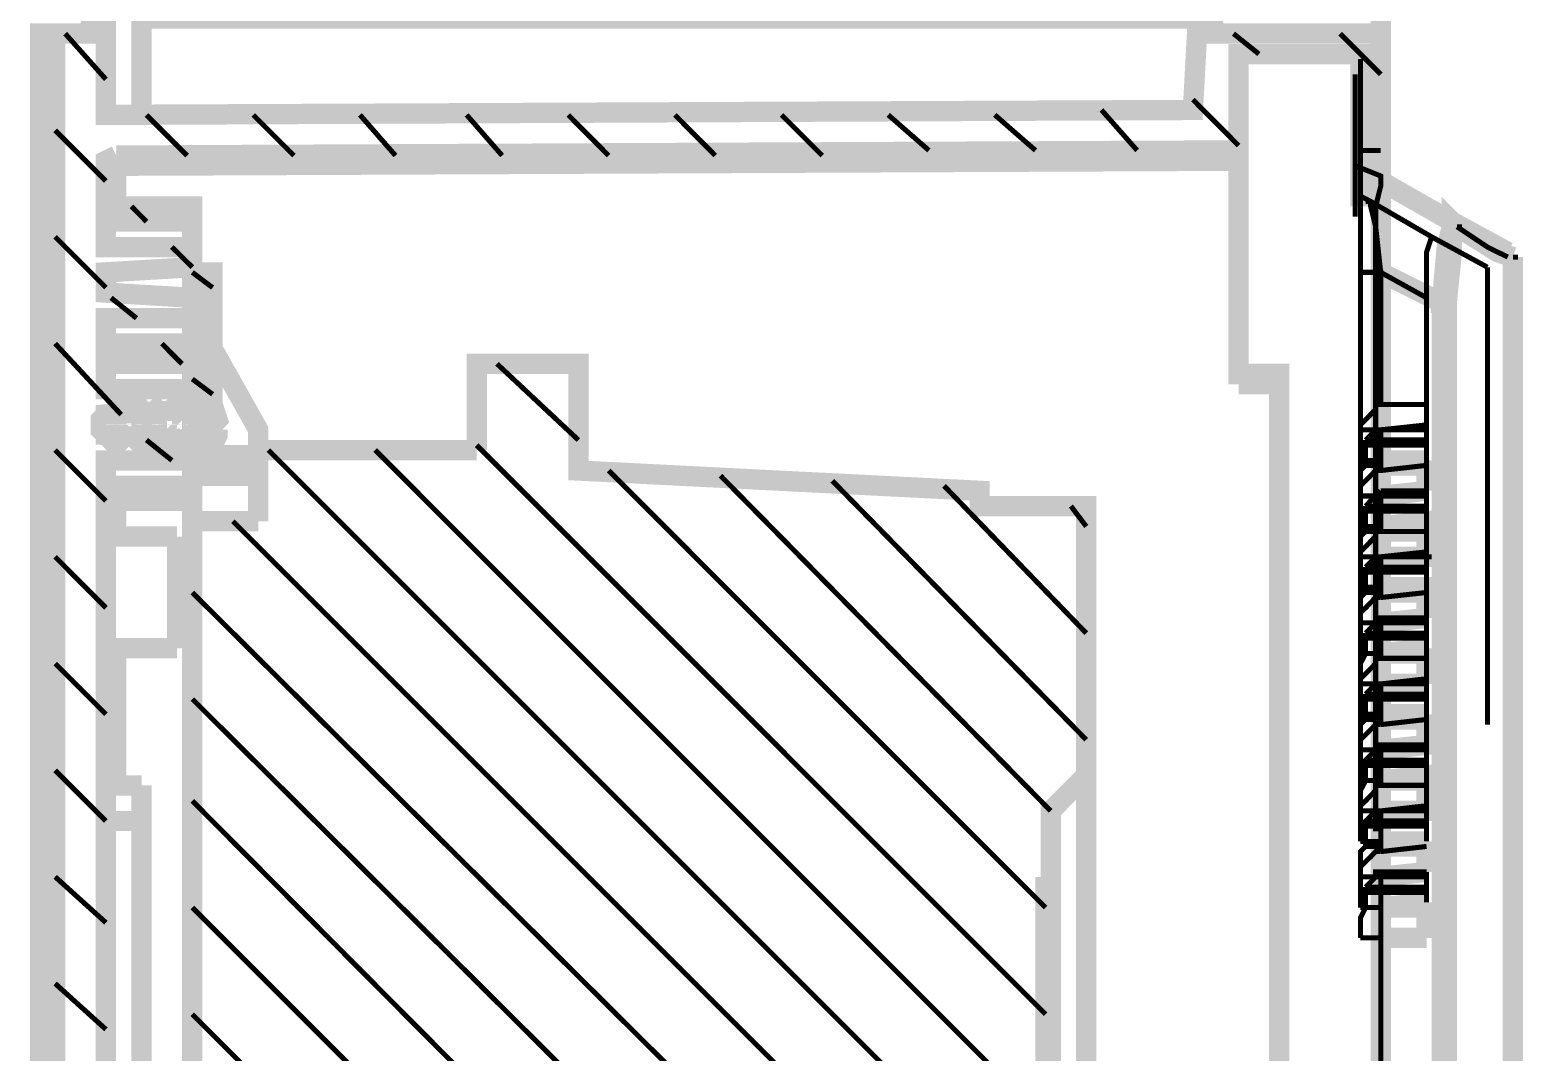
# Model space of a CAD drawing. Header units: metres. Extents: x 2999 to 3164, y 1641 to 1678.
# Drawn here: x 3014.643 to 3015.553, y 1654.537 to 1655.16 of the extents above; entities that cross this region are included whole.
import ezdxf

# ---------------------------------------------------------------- set-up
doc = ezdxf.new("R2010")
doc.units = ezdxf.units.M
doc.layers.add('BLACK', color=7, linetype='Continuous')

msp = doc.modelspace()

# ---------------------------------------------------------------- linework, layer by layer
at = {"layer": 'BLACK'}
for points, const_width in [([(3015.466520197644, 1655.160983986397), (3015.466520197644, 1657.671827149356)], 0.01238385650329569), ([(3015.466520197644, 1655.086739803842), (3015.466520197644, 1655.157911813326), (3015.364480163491, 1655.157911813326), (3015.364480163491, 1655.167128332539), (3015.355044203343, 1655.167128332539), (3015.352045177251, 1655.111390335389), (3014.689479851547, 1655.108391309296), (3014.689479851547, 1655.167128332539), (3014.680263332333, 1655.167128332539), (3014.680263332333, 1655.157911813326), (3014.649322160687, 1655.157911813326), (3014.649322160687, 1655.148622147134), (3014.658538679901, 1655.148622147134), (3014.658538679901, 1653.94425715622)], 0.01238385650329569), ([(3014.711204503979, 1655.108391309296), (3014.711204503979, 1655.167128332539), (3015.355044203343, 1655.167128332539)], 0.01238385650329569), ([(3015.466520197644, 1655.160983986397), (3015.466520197644, 1655.157911813326)], 0.01238385650329569), ([(3015.466520197644, 1652.647068650366), (3015.466520197644, 1655.157911813326)], 0.01238385650329569), ([(3014.658538679901, 1655.089738829934), (3014.649322160687, 1655.089738829934), (3014.649322160687, 1655.148622147134)], 0.01238385650329569), ([(3014.689479851547, 1655.13004281475), (3014.664683026044, 1655.157911813326)], 0.003095989727266182), ([(3015.392276015089, 1655.145476827085), (3015.376768855776, 1655.157911813326)], 0.003095989727266182), ([(3015.466520197644, 1655.133114987822), (3015.441796519118, 1655.157911813326)], 0.003095989727266182), ([(3014.695770491645, 1655.083594483792), (3015.379841028848, 1655.086739803842), (3015.379841028848, 1655.145476827085), (3015.45415835838, 1655.145476827085), (3015.45415835838, 1655.086739803842), (3015.466520197644, 1655.086739803842)], 0.01238385650329569), ([(3015.45415835838, 1655.142477800992), (3015.45415835838, 1655.055652338239)], 0.003095989727266182), ([(3015.451013038332, 1655.13004281475), (3015.451013038332, 1655.133114987822)], 0.003095989727266182), ([(3015.451013038332, 1655.13004281475), (3015.451013038332, 1655.133114987822)], 0.003095989727266182), ([(3015.451013038332, 1655.046362672048), (3015.451013038332, 1655.13004281475)], 0.003095989727266182), ([(3015.379841028848, 1655.089738829934), (3015.352045177251, 1655.117680975488)], 0.003095989727266182), ([(3014.739000355577, 1655.083594483792), (3014.714203530073, 1655.108391309296)], 0.003095989727266182), ([(3014.804028018918, 1655.083594483792), (3014.779231193415, 1655.108391309296)], 0.003095989727266182), ([(3014.865983509189, 1655.083594483792), (3014.844332003735, 1655.108391309296)], 0.003095989727266182), ([(3014.931011172531, 1655.083594483792), (3014.909359667076, 1655.108391309296)], 0.003095989727266182), ([(3014.995892541917, 1655.083594483792), (3014.971242010369, 1655.108391309296)], 0.003095989727266182), ([(3015.060920205259, 1655.083594483792), (3015.036269673711, 1655.108391309296)], 0.003095989727266182), ([(3015.126094162556, 1655.083594483792), (3015.101297337053, 1655.108391309296)], 0.003095989727266182), ([(3015.191121825898, 1655.086739803842), (3015.166325000394, 1655.108391309296)], 0.003095989727266182), ([(3015.256076342262, 1655.086739803842), (3015.231279516758, 1655.108391309296)], 0.003095989727266182), ([(3015.318031832533, 1655.086739803842), (3015.2963071801, 1655.111390335389)], 0.003095989727266182), ([(3014.689479851547, 1655.06808732448), (3014.658538679901, 1655.099028496126)], 0.003095989727266182), ([(3014.649322160687, 1655.089738829934), (3014.649322160687, 1654.69035633067)], 0.01238385650329569), ([(3014.695770491645, 1655.083594483792), (3014.689479851547, 1655.080449163743), (3014.689479851547, 1655.077376990672)], 0.01238385650329569), ([(3014.689479851547, 1655.077376990672), (3014.695770491645, 1655.077376990672), (3014.695770491645, 1655.083594483792)], 0.01238385650329569), ([(3014.695770491645, 1655.077376990672), (3015.379841028848, 1655.080449163743), (3015.379841028848, 1655.086739803842)], 0.01238385650329569), ([(3015.466520197644, 1655.058797658289), (3015.45415835838, 1655.058797658289), (3015.45415835838, 1655.086739803842)], 0.01238385650329569), ([(3015.466520197644, 1655.058797658289), (3015.466520197644, 1655.086739803842)], 0.01238385650329569), ([(3014.689479851547, 1653.36222665317), (3014.689479851547, 1654.87315062841), (3014.742145675626, 1654.87315062841), (3014.742145675626, 1654.882367147624), (3014.689479851547, 1654.882367147624), (3014.689479851547, 1654.897801159958), (3014.742145675626, 1654.897801159958), (3014.742145675626, 1654.910236146199), (3014.689479851547, 1654.913308319271), (3014.689479851547, 1654.925743305512), (3014.742145675626, 1654.928888625561), (3014.742145675626, 1654.941177317846), (3014.689479851547, 1654.941177317846), (3014.689479851547, 1654.956684477158), (3014.742145675626, 1654.956684477158), (3014.742145675626, 1654.96904631642), (3014.689479851547, 1654.96904631642), (3014.689479851547, 1654.984480328755), (3014.742145675626, 1654.984480328755), (3014.742145675626, 1654.996915314996), (3014.689479851547, 1655.000060635045), (3014.689479851547, 1655.012422474308), (3014.742145675626, 1655.015567794357), (3014.742145675626, 1655.027856486642), (3014.689479851547, 1655.027856486642), (3014.689479851547, 1655.043363645954), (3014.742145675626, 1655.043363645954), (3014.742145675626, 1655.052653312146), (3014.689479851547, 1655.052653312146), (3014.689479851547, 1655.077376990672)], 0.01238385650329569), ([(3014.695770491645, 1655.052653312146), (3014.695770491645, 1655.077376990672)], 0.01238385650329569), ([(3015.379841028848, 1655.080449163743), (3015.379841028848, 1654.944249490917)], 0.01238385650329569), ([(3015.466520197644, 1655.086739803842), (3015.45415835838, 1655.086739803842)], 0.003095989727266182), ([(3015.451013038332, 1655.077376990672), (3015.466520197644, 1655.071159497551), (3015.466520197644, 1655.065015151409), (3015.463448024573, 1655.052653312146), (3015.463448024573, 1655.015567794357)], 0.003095989727266182), ([(3015.466520197644, 1655.06808732448), (3015.509896355531, 1655.043363645954), (3015.509896355531, 1655.040218325905), (3015.506751035482, 1655.027856486642), (3015.503752009388, 1654.993843141924)], 0.01238385650329569), ([(3015.466520197644, 1655.071159497551), (3015.466520197644, 1655.065015151409), (3015.463448024573, 1655.052653312146), (3015.463448024573, 1655.015567794357)], 0.003095989727266182), ([(3015.466520197644, 1655.065015151409), (3015.466520197644, 1655.071159497551)], 0.003095989727266182), ([(3015.466520197644, 1655.065015151409), (3015.466520197644, 1655.071159497551)], 0.003095989727266182), ([(3015.466520197644, 1655.06808732448), (3015.466520197644, 1655.071159497551)], 0.003095989727266182), ([(3015.466520197644, 1655.058797658289), (3015.466520197644, 1652.863803145847)], 0.01238385650329569), ([(3015.543982847227, 1655.024784313571), (3015.509896355531, 1655.043363645954), (3015.513041675581, 1655.040218325905)], 0.01238385650329569), ([(3014.714203530073, 1655.043363645954), (3014.705060157837, 1655.052653312146)], 0.003095989727266182), ([(3015.460375851502, 1655.055652338239), (3015.45415835838, 1655.058797658289)], 0.003095989727266182), ([(3015.45415835838, 1655.058797658289), (3015.460375851502, 1655.055652338239), (3015.497534516268, 1655.034073979762)], 0.003095989727266182), ([(3015.45415835838, 1655.055652338239), (3015.45415835838, 1655.0217121405)], 0.003095989727266182), ([(3015.460375851502, 1655.055652338239), (3015.45730367843, 1655.055652338239)], 0.003095989727266182), ([(3015.460375851502, 1655.055652338239), (3015.45730367843, 1655.055652338239)], 0.003095989727266182), ([(3015.460375851502, 1655.055652338239), (3015.45730367843, 1655.055652338239)], 0.003095989727266182), ([(3015.460375851502, 1655.055652338239), (3015.460375851502, 1655.052653312146), (3015.463448024573, 1655.040218325905), (3015.466520197644, 1655.012422474308)], 0.003095989727266182), ([(3015.460375851502, 1655.055652338239), (3015.460375851502, 1655.052653312146), (3015.463448024573, 1655.040218325905), (3015.466520197644, 1655.012422474308)], 0.003095989727266182), ([(3015.513041675581, 1655.040218325905), (3015.509896355531, 1655.043363645954), (3015.509896355531, 1655.040218325905), (3015.506751035482, 1655.027856486642), (3015.503752009388, 1654.993843141924), (3015.506751035482, 1654.993843141924)], 0.01238385650329569), ([(3014.742145675626, 1655.043363645954), (3014.742145675626, 1655.027856486642)], 0.01238385650329569), ([(3015.513041675581, 1655.040218325905), (3015.509896355531, 1655.037219299812), (3015.509896355531, 1655.024784313571), (3015.506751035482, 1654.993843141924), (3015.506751035482, 1652.712096313708), (3015.509896355531, 1652.681155142062), (3015.513041675581, 1652.668720155821), (3015.547128167275, 1652.668720155821)], 0.01238385650329569), ([(3015.513041675581, 1655.040218325905), (3015.509896355531, 1655.037219299812), (3015.509896355531, 1655.024784313571), (3015.506751035482, 1654.993843141924)], 0.01238385650329569), ([(3015.516113848651, 1655.040218325905), (3015.513041675581, 1655.040218325905)], 0.01238385650329569), ([(3015.547128167275, 1655.0217121405), (3015.537692207128, 1655.024784313571), (3015.513041675581, 1655.040218325905)], 0.01238385650329569), ([(3014.689479851547, 1655.003132808116), (3014.658538679901, 1655.034073979762)], 0.003095989727266182), ([(3015.497534516268, 1655.034073979762), (3015.494462343197, 1655.024784313571), (3015.494462343197, 1654.996915314996)], 0.003095989727266182), ([(3015.497534516268, 1655.034073979762), (3015.494462343197, 1655.024784313571), (3015.494462343197, 1654.996915314996)], 0.003095989727266182), ([(3015.531547860986, 1655.015567794357), (3015.497534516268, 1655.034073979762)], 0.003095989727266182), ([(3015.543982847227, 1655.0217121405), (3015.531547860986, 1655.027856486642), (3015.513041675581, 1655.040218325905)], 0.003095989727266182), ([(3015.513041675581, 1655.040218325905), (3015.516113848651, 1655.040218325905)], 0.003095989727266182), ([(3014.742145675626, 1655.015567794357), (3014.729710689385, 1655.027856486642)], 0.003095989727266182), ([(3015.547128167275, 1655.0217121405), (3015.543982847227, 1655.0217121405)], 0.01238385650329569), ([(3015.547128167275, 1652.935048302309), (3015.547128167275, 1655.0217121405)], 0.01238385650329569), ([(3014.742145675626, 1655.015567794357), (3014.742145675626, 1655.012422474308)], 0.01238385650329569), ([(3015.45415835838, 1655.0217121405), (3015.45415835838, 1654.674922318336)], 0.003095989727266182), ([(3015.466520197644, 1655.012422474308), (3015.503752009388, 1654.993843141924)], 0.01238385650329569), ([(3015.463448024573, 1655.015567794357), (3015.463448024573, 1654.671850145264)], 0.003095989727266182), ([(3015.466520197644, 1655.015567794357), (3015.463448024573, 1655.015567794357)], 0.003095989727266182), ([(3015.466520197644, 1655.015567794357), (3015.463448024573, 1655.015567794357)], 0.003095989727266182), ([(3015.531547860986, 1654.736804661628), (3015.531547860986, 1655.015567794357)], 0.003095989727266182), ([(3015.547128167275, 1655.0217121405), (3015.550127193369, 1655.0217121405)], 0.003095989727266182), ([(3014.754507514889, 1655.003132808116), (3014.742145675626, 1655.012422474308)], 0.003095989727266182), ([(3014.754507514889, 1655.009277154259), (3014.757579687961, 1655.009277154259)], 0.01238385650329569), ([(3014.782376513464, 1654.904091800057), (3014.782376513464, 1654.91645363932), (3014.754507514889, 1654.96597414335), (3014.754507514889, 1655.009277154259)], 0.01238385650329569), ([(3015.45415835838, 1655.012422474308), (3015.466520197644, 1655.012422474308), (3015.466520197644, 1654.931887651654), (3015.463448024573, 1654.931887651654), (3015.463448024573, 1654.928888625561), (3015.460375851502, 1654.925743305512), (3015.45730367843, 1654.922597985462), (3015.45415835838, 1654.919452665413), (3015.45415835838, 1654.90709082615)], 0.003095989727266182), ([(3015.466520197644, 1655.012422474308), (3015.45415835838, 1655.012422474308)], 0.003095989727266182), ([(3015.466520197644, 1655.012422474308), (3015.45415835838, 1655.012422474308)], 0.003095989727266182), ([(3015.466520197644, 1655.012422474308), (3015.494462343197, 1654.996915314996)], 0.003095989727266182), ([(3014.708132330908, 1654.984480328755), (3014.692625171596, 1654.996915314996)], 0.003095989727266182), ([(3015.494462343197, 1654.681066664478), (3015.494462343197, 1654.996915314996)], 0.003095989727266182), ([(3015.506751035482, 1654.993843141924), (3015.503752009388, 1654.993843141924), (3015.503752009388, 1652.712096313708), (3015.506751035482, 1652.712096313708)], 0.01238385650329569), ([(3014.698769517739, 1654.925743305512), (3014.658538679901, 1654.96904631642)], 0.003095989727266182), ([(3014.735855035527, 1654.956684477158), (3014.723566343243, 1654.96904631642)], 0.003095989727266182), ([(3014.915504013219, 1654.108398974599), (3014.977459503489, 1654.108398974599), (3014.977459503489, 1654.133195800103), (3015.222062997545, 1654.145557639365), (3015.222062997545, 1654.154847305557), (3015.287017513909, 1654.154847305557), (3015.287017513909, 1654.318915976958), (3015.265366008454, 1654.340640629391), (3015.265366008454, 1654.513998966984), (3015.262220688405, 1654.513998966984), (3015.262220688405, 1654.637763653569), (3015.265366008454, 1654.637763653569), (3015.265366008454, 1654.684211984528), (3015.287017513909, 1654.705863489982), (3015.287017513909, 1654.870005308361), (3015.222062997545, 1654.870005308361), (3015.222062997545, 1654.879294974553), (3014.977459503489, 1654.891656813816), (3014.977459503489, 1654.956684477158), (3014.915504013219, 1654.956684477158), (3014.915504013219, 1654.904091800057)], 0.01238385650329569), ([(3014.977459503489, 1654.910236146199), (3014.927865852482, 1654.956684477158)], 0.003095989727266182), ([(3015.379841028848, 1654.950540131015), (3015.404637854352, 1654.950540131015), (3015.404637854352, 1654.944249490917)], 0.01238385650329569), ([(3014.742145675626, 1654.941177317846), (3014.742145675626, 1654.925743305512), (3014.739000355577, 1654.925743305512), (3014.739000355577, 1654.928888625561), (3014.735855035527, 1654.925743305512), (3014.729710689385, 1654.925743305512), (3014.729710689385, 1654.928888625561), (3014.726638516314, 1654.925743305512), (3014.723566343243, 1654.925743305512), (3014.720421023194, 1654.928888625561), (3014.717421997101, 1654.925743305512), (3014.714203530073, 1654.925743305512), (3014.711204503979, 1654.928888625561), (3014.711204503979, 1654.925743305512), (3014.705060157837, 1654.925743305512), (3014.701914837789, 1654.928888625561), (3014.701914837789, 1654.925743305512), (3014.695770491645, 1654.925743305512), (3014.695770491645, 1654.928888625561), (3014.692625171596, 1654.925743305512), (3014.689479851547, 1654.925743305512), (3014.686407678476, 1654.922597985462), (3014.686407678476, 1654.91645363932), (3014.692625171596, 1654.910236146199), (3014.692625171596, 1654.913308319271), (3014.695770491645, 1654.913308319271), (3014.698769517739, 1654.910236146199), (3014.701914837789, 1654.913308319271), (3014.705060157837, 1654.913308319271), (3014.708132330908, 1654.910236146199), (3014.708132330908, 1654.913308319271), (3014.714203530073, 1654.913308319271), (3014.717421997101, 1654.910236146199)], 0.01238385650329569), ([(3014.748290021769, 1654.894802133865), (3014.751435341818, 1654.900946480008), (3014.748290021769, 1654.900946480008), (3014.748290021769, 1654.90709082615), (3014.742145675626, 1654.913308319271), (3014.742145675626, 1654.925743305512), (3014.748290021769, 1654.928888625561), (3014.748290021769, 1654.935032971703), (3014.751435341818, 1654.935032971703), (3014.748290021769, 1654.941177317846)], 0.01238385650329569), ([(3014.748290021769, 1654.944249490917), (3014.745217848698, 1654.944249490917)], 0.01238385650329569), ([(3014.745217848698, 1654.941177317846), (3014.748290021769, 1654.941177317846)], 0.01238385650329569), ([(3014.754507514889, 1654.938105144774), (3014.742145675626, 1654.947394810966)], 0.003095989727266182), ([(3014.748290021769, 1654.941177317846), (3014.751435341818, 1654.935032971703)], 0.01238385650329569), ([(3015.379841028848, 1654.944249490917), (3015.404637854352, 1654.944249490917)], 0.01238385650329569), ([(3015.404637854352, 1654.944249490917), (3015.404637854352, 1653.325141135382)], 0.01238385650329569), ([(3014.695770491645, 1654.928888625561), (3014.698769517739, 1654.928888625561)], 0.01238385650329569), ([(3014.701914837789, 1654.928888625561), (3014.705060157837, 1654.928888625561)], 0.01238385650329569), ([(3014.701914837789, 1654.928888625561), (3014.705060157837, 1654.928888625561)], 0.01238385650329569), ([(3014.711204503979, 1654.928888625561), (3014.714203530073, 1654.928888625561)], 0.01238385650329569), ([(3014.711204503979, 1654.928888625561), (3014.714203530073, 1654.928888625561)], 0.01238385650329569), ([(3014.720421023194, 1654.928888625561), (3014.723566343243, 1654.928888625561)], 0.01238385650329569), ([(3014.739000355577, 1654.928888625561), (3014.742145675626, 1654.928888625561)], 0.01238385650329569), ([(3014.739000355577, 1654.928888625561), (3014.742145675626, 1654.928888625561)], 0.01238385650329569), ([(3014.742145675626, 1654.922597985462), (3014.748290021769, 1654.928888625561)], 0.01238385650329569), ([(3014.754507514889, 1654.935032971703), (3014.754507514889, 1654.931887651654)], 0.01238385650329569), ([(3014.754507514889, 1654.931887651654), (3014.757579687961, 1654.922597985462), (3014.754507514889, 1654.919452665413)], 0.01238385650329569), ([(3014.695770491645, 1654.925743305512), (3014.698769517739, 1654.925743305512)], 0.01238385650329569), ([(3014.695770491645, 1654.925743305512), (3014.698769517739, 1654.925743305512)], 0.01238385650329569), ([(3014.705060157837, 1654.925743305512), (3014.708132330908, 1654.925743305512)], 0.01238385650329569), ([(3014.705060157837, 1654.925743305512), (3014.708132330908, 1654.925743305512)], 0.01238385650329569), ([(3014.714203530073, 1654.925743305512), (3014.717421997101, 1654.925743305512)], 0.01238385650329569), ([(3014.714203530073, 1654.925743305512), (3014.717421997101, 1654.925743305512)], 0.01238385650329569), ([(3014.717421997101, 1654.910236146199), (3014.717421997101, 1654.913308319271), (3014.723566343243, 1654.913308319271), (3014.723566343243, 1654.910236146199), (3014.726638516314, 1654.913308319271), (3014.732856009435, 1654.913308319271), (3014.732856009435, 1654.910236146199), (3014.735855035527, 1654.913308319271), (3014.739000355577, 1654.913308319271), (3014.742145675626, 1654.910236146199), (3014.742145675626, 1654.897801159958)], 0.01238385650329569), ([(3014.723566343243, 1654.925743305512), (3014.726638516314, 1654.925743305512)], 0.01238385650329569), ([(3014.723566343243, 1654.925743305512), (3014.726638516314, 1654.925743305512)], 0.01238385650329569), ([(3014.729710689385, 1654.925743305512), (3014.732856009435, 1654.925743305512)], 0.01238385650329569), ([(3014.729710689385, 1654.925743305512), (3014.732856009435, 1654.925743305512)], 0.01238385650329569), ([(3014.739000355577, 1654.925743305512), (3014.742145675626, 1654.925743305512)], 0.01238385650329569), ([(3014.739000355577, 1654.925743305512), (3014.742145675626, 1654.925743305512)], 0.01238385650329569), ([(3014.742145675626, 1654.919452665413), (3014.748290021769, 1654.919452665413)], 0.01238385650329569), ([(3014.745217848698, 1654.919452665413), (3014.745217848698, 1654.91645363932)], 0.01238385650329569), ([(3014.754507514889, 1654.919452665413), (3014.748290021769, 1654.919452665413)], 0.01238385650329569), ([(3014.754507514889, 1654.919452665413), (3014.757579687961, 1654.919452665413)], 0.01238385650329569), ([(3014.754507514889, 1654.919452665413), (3014.754507514889, 1654.91645363932)], 0.01238385650329569), ([(3015.494462343197, 1654.931887651654), (3015.466520197644, 1654.931887651654)], 0.003095989727266182), ([(3015.494462343197, 1654.931887651654), (3015.494462343197, 1654.897801159958)], 0.003095989727266182), ([(3014.695770491645, 1654.913308319271), (3014.698769517739, 1654.913308319271)], 0.01238385650329569), ([(3014.695770491645, 1654.913308319271), (3014.698769517739, 1654.913308319271)], 0.01238385650329569), ([(3014.705060157837, 1654.913308319271), (3014.708132330908, 1654.913308319271)], 0.01238385650329569), ([(3014.705060157837, 1654.913308319271), (3014.708132330908, 1654.913308319271)], 0.01238385650329569), ([(3014.708132330908, 1654.910236146199), (3014.711204503979, 1654.910236146199)], 0.01238385650329569), ([(3014.714203530073, 1654.913308319271), (3014.717421997101, 1654.913308319271)], 0.01238385650329569), ([(3014.714203530073, 1654.913308319271), (3014.717421997101, 1654.913308319271)], 0.01238385650329569), ([(3014.714203530073, 1654.910236146199), (3014.717421997101, 1654.910236146199)], 0.01238385650329569), ([(3014.723566343243, 1654.910236146199), (3014.723566343243, 1654.913308319271)], 0.01238385650329569), ([(3014.723566343243, 1654.913308319271), (3014.726638516314, 1654.913308319271)], 0.01238385650329569), ([(3014.723566343243, 1654.910236146199), (3014.726638516314, 1654.910236146199)], 0.01238385650329569), ([(3014.732856009435, 1654.910236146199), (3014.729710689385, 1654.913308319271)], 0.01238385650329569), ([(3014.729710689385, 1654.913308319271), (3014.732856009435, 1654.913308319271)], 0.01238385650329569), ([(3014.732856009435, 1654.910236146199), (3014.735855035527, 1654.910236146199)], 0.01238385650329569), ([(3014.732856009435, 1654.910236146199), (3014.735855035527, 1654.910236146199)], 0.01238385650329569), ([(3014.742145675626, 1654.910236146199), (3014.739000355577, 1654.913308319271)], 0.01238385650329569), ([(3014.739000355577, 1654.913308319271), (3014.742145675626, 1654.913308319271)], 0.01238385650329569), ([(3014.742145675626, 1654.91645363932), (3014.757579687961, 1654.91645363932)], 0.01238385650329569), ([(3014.742145675626, 1654.913308319271), (3014.757579687961, 1654.913308319271)], 0.01238385650329569), ([(3014.742145675626, 1654.910236146199), (3014.745217848698, 1654.910236146199)], 0.01238385650329569), ([(3014.757579687961, 1654.91645363932), (3014.757579687961, 1654.913308319271), (3014.751435341818, 1654.900946480008)], 0.01238385650329569), ([(3015.494462343197, 1654.91645363932), (3015.45415835838, 1654.91645363932)], 0.003095989727266182), ([(3015.466520197644, 1654.91645363932), (3015.463448024573, 1654.91645363932), (3015.463448024573, 1654.913308319271), (3015.460375851502, 1654.913308319271), (3015.45730367843, 1654.910236146199)], 0.003095989727266182), ([(3015.466520197644, 1654.91645363932), (3015.494462343197, 1654.919452665413)], 0.003095989727266182), ([(3015.466520197644, 1654.91645363932), (3015.466520197644, 1654.891656813816)], 0.003095989727266182), ([(3014.729710689385, 1654.897801159958), (3014.714203530073, 1654.910236146199)], 0.003095989727266182), ([(3014.782376513464, 1654.888511493767), (3014.754507514889, 1654.888511493767), (3014.754507514889, 1654.904091800057)], 0.01238385650329569), ([(3014.915504013219, 1654.904091800057), (3014.782376513464, 1654.904091800057)], 0.01238385650329569), ([(3014.782376513464, 1654.86071564217), (3014.782376513464, 1654.904091800057)], 0.01238385650329569), ([(3015.262220688405, 1654.560301003987), (3014.915504013219, 1654.90709082615)], 0.003095989727266182), ([(3015.45415835838, 1654.90709082615), (3015.45415835838, 1654.897801159958)], 0.003095989727266182), ([(3015.494462343197, 1654.90709082615), (3015.45415835838, 1654.90709082615)], 0.003095989727266182), ([(3015.45730367843, 1654.894802133865), (3015.45730367843, 1654.910236146199)], 0.003095989727266182), ([(3015.494462343197, 1654.910236146199), (3015.45730367843, 1654.910236146199)], 0.003095989727266182), ([(3014.689479851547, 1654.87315062841), (3014.658538679901, 1654.904091800057)], 0.003095989727266182), ([(3014.742145675626, 1654.897801159958), (3014.742145675626, 1654.882367147624)], 0.01238385650329569), ([(3014.745217848698, 1654.897801159958), (3014.748290021769, 1654.897801159958)], 0.01238385650329569), ([(3014.745217848698, 1654.894802133865), (3014.748290021769, 1654.894802133865)], 0.01238385650329569), ([(3014.748290021769, 1654.897801159958), (3014.751435341818, 1654.897801159958)], 0.01238385650329569), ([(3014.754507514889, 1654.900946480008), (3014.782376513464, 1654.900946480008)], 0.01238385650329569), ([(3015.265366008454, 1654.427319798187), (3014.788594006585, 1654.904091800057)], 0.003095989727266182), ([(3015.265366008454, 1654.492347461529), (3014.853621669926, 1654.904091800057)], 0.003095989727266182), ([(3015.466520197644, 1654.897801159958), (3015.45415835838, 1654.897801159958)], 0.003095989727266182), ([(3015.466520197644, 1654.897801159958), (3015.494462343197, 1654.897801159958)], 0.01238385650329569), ([(3015.494462343197, 1654.894802133865), (3015.466520197644, 1654.894802133865)], 0.01238385650329569), ([(3015.494462343197, 1654.897801159958), (3015.494462343197, 1654.879294974553)], 0.01238385650329569), ([(3014.782376513464, 1654.891656813816), (3014.754507514889, 1654.891656813816)], 0.01238385650329569), ([(3015.262220688405, 1654.625328667328), (3014.995892541917, 1654.891656813816)], 0.003095989727266182), ([(3015.265366008454, 1654.684211984528), (3015.064065525308, 1654.888511493767)], 0.003095989727266182), ([(3015.45730367843, 1654.894802133865), (3015.45415835838, 1654.891656813816), (3015.45415835838, 1654.876149654504)], 0.003095989727266182), ([(3015.494462343197, 1654.894802133865), (3015.466520197644, 1654.891656813816), (3015.463448024573, 1654.891656813816), (3015.460375851502, 1654.888511493767), (3015.45730367843, 1654.885439320695), (3015.45415835838, 1654.882367147624), (3015.45415835838, 1654.876149654504)], 0.003095989727266182), ([(3015.466520197644, 1654.894802133865), (3015.45730367843, 1654.894802133865)], 0.003095989727266182), ([(3015.287017513909, 1654.727588142415), (3015.132238508699, 1654.885439320695)], 0.003095989727266182), ([(3015.287017513909, 1654.792542658779), (3015.200338345112, 1654.882367147624)], 0.003095989727266182), ([(3015.466520197644, 1654.879294974553), (3015.466520197644, 1654.854498149049), (3015.463448024573, 1654.854498149049), (3015.463448024573, 1654.851425975978), (3015.460375851502, 1654.848353802907), (3015.45730367843, 1654.845208482858), (3015.45415835838, 1654.842063162808), (3015.45415835838, 1654.839064136715)], 0.003095989727266182), ([(3015.45415835838, 1654.876149654504), (3015.494462343197, 1654.876149654504), (3015.494462343197, 1654.879294974553)], 0.003095989727266182), ([(3015.466520197644, 1654.879294974553), (3015.463448024573, 1654.876149654504), (3015.460375851502, 1654.87315062841), (3015.45730367843, 1654.870005308361)], 0.003095989727266182), ([(3015.494462343197, 1654.879294974553), (3015.466520197644, 1654.876149654504)], 0.01238385650329569), ([(3015.466520197644, 1654.879294974553), (3015.494462343197, 1654.879294974553)], 0.003095989727266182), ([(3014.695770491645, 1654.851425975978), (3014.695770491645, 1654.87315062841)], 0.01238385650329569), ([(3014.742145675626, 1654.87315062841), (3014.742145675626, 1654.86071564217), (3014.782376513464, 1654.86071564217)], 0.01238385650329569), ([(3015.287017513909, 1654.85757032212), (3015.277654700739, 1654.870005308361)], 0.003095989727266182), ([(3015.466520197644, 1654.876149654504), (3015.45415835838, 1654.876149654504)], 0.003095989727266182), ([(3015.45415835838, 1654.866859988312), (3015.494462343197, 1654.866859988312), (3015.494462343197, 1654.876149654504)], 0.003095989727266182), ([(3015.45415835838, 1654.876149654504), (3015.45415835838, 1654.866859988312)], 0.003095989727266182), ([(3015.45730367843, 1654.854498149049), (3015.45730367843, 1654.870005308361)], 0.003095989727266182), ([(3015.494462343197, 1654.870005308361), (3015.45730367843, 1654.870005308361)], 0.003095989727266182), ([(3014.742145675626, 1654.86071564217), (3014.742145675626, 1653.907171638431), (3014.834969190565, 1653.907171638431), (3014.834969190565, 1653.916461304623), (3014.844332003735, 1653.916461304623), (3014.844332003735, 1653.978343647915), (3014.872127855332, 1653.978343647915), (3014.872127855332, 1653.916461304623), (3014.884562841572, 1653.916461304623), (3014.884562841572, 1653.907171638431), (3014.968096690321, 1653.907171638431), (3014.968096690321, 1653.916461304623), (3014.915504013219, 1653.916461304623), (3014.915504013219, 1654.058878470569), (3014.968096690321, 1654.058878470569), (3014.968096690321, 1654.071240309832), (3014.915504013219, 1654.071240309832), (3014.915504013219, 1654.108398974599)], 0.01238385650329569), ([(3015.265366008454, 1654.362292134846), (3014.76694250113, 1654.86071564217)], 0.003095989727266182), ([(3015.45415835838, 1654.866859988312), (3015.45415835838, 1654.85757032212)], 0.003095989727266182), ([(3015.466520197644, 1654.839064136715), (3015.494462343197, 1654.839064136715), (3015.494462343197, 1654.86071564217), (3015.466520197644, 1654.85757032212)], 0.01238385650329569), ([(3015.494462343197, 1654.866859988312), (3015.494462343197, 1654.86071564217)], 0.003095989727266182), ([(3014.689479851547, 1654.851425975978), (3014.732856009435, 1654.851425975978)], 0.01238385650329569), ([(3014.732856009435, 1654.783326139565), (3014.732856009435, 1654.851425975978)], 0.01238385650329569), ([(3015.466520197644, 1654.85757032212), (3015.45415835838, 1654.85757032212)], 0.003095989727266182), ([(3015.45730367843, 1654.854498149049), (3015.45415835838, 1654.851425975978), (3015.45415835838, 1654.839064136715)], 0.003095989727266182), ([(3015.466520197644, 1654.854498149049), (3015.45730367843, 1654.854498149049)], 0.003095989727266182), ([(3015.494462343197, 1654.854498149049), (3015.466520197644, 1654.854498149049)], 0.01238385650329569), ([(3015.494462343197, 1654.854498149049), (3015.466520197644, 1654.854498149049)], 0.003095989727266182), ([(3015.466520197644, 1654.839064136715), (3015.494462343197, 1654.842063162808)], 0.003095989727266182), ([(3014.689479851547, 1654.807976671113), (3014.658538679901, 1654.839064136715)], 0.003095989727266182), ([(3015.466520197644, 1654.839064136715), (3015.45415835838, 1654.839064136715)], 0.003095989727266182), ([(3015.466520197644, 1654.839064136715), (3015.463448024573, 1654.839064136715), (3015.463448024573, 1654.835918816666), (3015.460375851502, 1654.835918816666), (3015.45730367843, 1654.832773496617)], 0.003095989727266182), ([(3015.466520197644, 1654.839064136715), (3015.466520197644, 1654.814267311211)], 0.003095989727266182), ([(3015.494462343197, 1654.839064136715), (3015.497534516268, 1654.839064136715)], 0.003095989727266182), ([(3015.45415835838, 1654.829701323545), (3015.45415835838, 1654.820484804331)], 0.003095989727266182), ([(3015.45730367843, 1654.817339484282), (3015.45730367843, 1654.832773496617)], 0.003095989727266182), ([(3015.494462343197, 1654.832773496617), (3015.45730367843, 1654.832773496617)], 0.003095989727266182), ([(3015.494462343197, 1654.801832324971), (3015.494462343197, 1654.820484804331), (3015.466520197644, 1654.820484804331)], 0.01238385650329569), ([(3015.494462343197, 1654.829701323545), (3015.494462343197, 1654.820484804331)], 0.003095989727266182), ([(3015.287017513909, 1654.275612966049), (3014.742145675626, 1654.817339484282)], 0.003095989727266182), ([(3015.466520197644, 1654.820484804331), (3015.45415835838, 1654.820484804331)], 0.003095989727266182), ([(3015.45730367843, 1654.817339484282), (3015.45415835838, 1654.814267311211), (3015.45415835838, 1654.798833298877)], 0.003095989727266182), ([(3015.466520197644, 1654.817339484282), (3015.45730367843, 1654.817339484282)], 0.003095989727266182), ([(3015.494462343197, 1654.817339484282), (3015.466520197644, 1654.817339484282)], 0.01238385650329569), ([(3015.494462343197, 1654.817339484282), (3015.466520197644, 1654.814267311211)], 0.003095989727266182), ([(3015.466520197644, 1654.814267311211), (3015.463448024573, 1654.814267311211), (3015.460375851502, 1654.811121991162), (3015.45730367843, 1654.807976671113), (3015.45415835838, 1654.80497764502), (3015.45415835838, 1654.798833298877), (3015.494462343197, 1654.798833298877), (3015.494462343197, 1654.801832324971)], 0.003095989727266182), ([(3015.494462343197, 1654.801832324971), (3015.466520197644, 1654.798833298877)], 0.01238385650329569), ([(3015.466520197644, 1654.798833298877), (3015.45415835838, 1654.798833298877)], 0.003095989727266182), ([(3015.45415835838, 1654.798833298877), (3015.45415835838, 1654.789470485707)], 0.003095989727266182), ([(3015.494462343197, 1654.798833298877), (3015.494462343197, 1654.789470485707), (3015.45415835838, 1654.789470485707)], 0.003095989727266182), ([(3015.466520197644, 1654.801832324971), (3015.463448024573, 1654.801832324971), (3015.463448024573, 1654.798833298877), (3015.460375851502, 1654.795687978828), (3015.45730367843, 1654.792542658779)], 0.003095989727266182), ([(3015.466520197644, 1654.801832324971), (3015.466520197644, 1654.777181793422)], 0.003095989727266182), ([(3015.466520197644, 1654.801832324971), (3015.494462343197, 1654.801832324971)], 0.003095989727266182), ([(3014.732856009435, 1654.783326139565), (3014.689479851547, 1654.783326139565)], 0.01238385650329569), ([(3014.695770491645, 1654.699792290817), (3014.695770491645, 1654.783326139565)], 0.01238385650329569), ([(3015.45415835838, 1654.789470485707), (3015.45415835838, 1654.780180819516)], 0.003095989727266182), ([(3015.45730367843, 1654.780180819516), (3015.45730367843, 1654.792542658779)], 0.003095989727266182), ([(3015.494462343197, 1654.792542658779), (3015.45730367843, 1654.792542658779)], 0.003095989727266182), ([(3015.466520197644, 1654.780180819516), (3015.494462343197, 1654.783326139565)], 0.01238385650329569), ([(3015.494462343197, 1654.783326139565), (3015.494462343197, 1654.761601487132)], 0.01238385650329569), ([(3015.494462343197, 1654.789470485707), (3015.494462343197, 1654.783326139565)], 0.003095989727266182), ([(3015.45730367843, 1654.780180819516), (3015.45415835838, 1654.774036473373), (3015.45415835838, 1654.761601487132)], 0.003095989727266182), ([(3015.466520197644, 1654.780180819516), (3015.45415835838, 1654.780180819516)], 0.003095989727266182), ([(3015.466520197644, 1654.780180819516), (3015.45730367843, 1654.780180819516)], 0.003095989727266182), ([(3015.494462343197, 1654.780180819516), (3015.466520197644, 1654.780180819516)], 0.01238385650329569), ([(3014.689479851547, 1654.743095301727), (3014.658538679901, 1654.774036473373)], 0.003095989727266182), ([(3015.466520197644, 1654.777181793422), (3015.463448024573, 1654.777181793422), (3015.463448024573, 1654.774036473373), (3015.460375851502, 1654.770891153324), (3015.45730367843, 1654.767818980253), (3015.45415835838, 1654.764746807182), (3015.45415835838, 1654.761601487132)], 0.003095989727266182), ([(3015.494462343197, 1654.777181793422), (3015.466520197644, 1654.777181793422)], 0.003095989727266182), ([(3015.494462343197, 1654.761601487132), (3015.45415835838, 1654.761601487132)], 0.003095989727266182), ([(3015.45415835838, 1654.752384967918), (3015.494462343197, 1654.752384967918), (3015.494462343197, 1654.761601487132)], 0.003095989727266182), ([(3015.45415835838, 1654.761601487132), (3015.45415835838, 1654.752384967918)], 0.003095989727266182), ([(3015.466520197644, 1654.761601487132), (3015.45415835838, 1654.761601487132)], 0.003095989727266182), ([(3015.466520197644, 1654.761601487132), (3015.463448024573, 1654.761601487132), (3015.460375851502, 1654.758529314061), (3015.45730367843, 1654.755383994012)], 0.003095989727266182), ([(3015.494462343197, 1654.761601487132), (3015.466520197644, 1654.761601487132)], 0.01238385650329569), ([(3015.466520197644, 1654.761601487132), (3015.494462343197, 1654.764746807182)], 0.003095989727266182), ([(3015.466520197644, 1654.761601487132), (3015.466520197644, 1654.736804661628)], 0.003095989727266182), ([(3015.287017513909, 1654.210585302707), (3014.742145675626, 1654.752384967918)], 0.003095989727266182), ([(3015.45415835838, 1654.752384967918), (3015.45415835838, 1654.743095301727)], 0.003095989727266182), ([(3015.45730367843, 1654.739949981678), (3015.45730367843, 1654.755383994012)], 0.003095989727266182), ([(3015.494462343197, 1654.755383994012), (3015.45730367843, 1654.755383994012)], 0.003095989727266182), ([(3015.494462343197, 1654.752384967918), (3015.494462343197, 1654.743095301727)], 0.003095989727266182), ([(3015.466520197644, 1654.743095301727), (3015.45415835838, 1654.743095301727)], 0.003095989727266182), ([(3015.466520197644, 1654.743095301727), (3015.494462343197, 1654.743095301727)], 0.01238385650329569), ([(3015.466520197644, 1654.721443796272), (3015.494462343197, 1654.724442822366), (3015.494462343197, 1654.743095301727)], 0.01238385650329569), ([(3015.494462343197, 1654.739949981678), (3015.466520197644, 1654.739949981678)], 0.01238385650329569), ([(3015.45730367843, 1654.739949981678), (3015.45415835838, 1654.736804661628), (3015.45415835838, 1654.721443796272)], 0.003095989727266182), ([(3015.466520197644, 1654.736804661628), (3015.463448024573, 1654.736804661628), (3015.460375851502, 1654.733732488557), (3015.45730367843, 1654.730660315486), (3015.45415835838, 1654.727588142415), (3015.45415835838, 1654.721443796272), (3015.494462343197, 1654.721443796272), (3015.494462343197, 1654.724442822366)], 0.003095989727266182), ([(3015.466520197644, 1654.739949981678), (3015.45730367843, 1654.739949981678)], 0.003095989727266182), ([(3015.494462343197, 1654.739949981678), (3015.466520197644, 1654.736804661628)], 0.003095989727266182), ([(3015.466520197644, 1654.699792290817), (3015.466520197644, 1654.724442822366), (3015.463448024573, 1654.724442822366), (3015.463448024573, 1654.721443796272), (3015.460375851502, 1654.718298476223), (3015.45730367843, 1654.715153156174), (3015.45730367843, 1654.702791316911), (3015.45415835838, 1654.696646970768), (3015.45415835838, 1654.684211984528)], 0.003095989727266182), ([(3015.466520197644, 1654.724442822366), (3015.494462343197, 1654.724442822366)], 0.003095989727266182), ([(3015.466520197644, 1654.721443796272), (3015.45415835838, 1654.721443796272)], 0.003095989727266182), ([(3015.45415835838, 1654.721443796272), (3015.45415835838, 1654.712007836125)], 0.003095989727266182), ([(3015.494462343197, 1654.721443796272), (3015.494462343197, 1654.712007836125), (3015.45415835838, 1654.712007836125)], 0.003095989727266182), ([(3015.494462343197, 1654.715153156174), (3015.45730367843, 1654.715153156174)], 0.003095989727266182), ([(3014.689479851547, 1654.678067638385), (3014.658538679901, 1654.709008810031)], 0.003095989727266182), ([(3015.287017513909, 1654.318915976958), (3015.287017513909, 1654.705863489982)], 0.01238385650329569), ([(3015.45415835838, 1654.712007836125), (3015.45415835838, 1654.702791316911)], 0.003095989727266182), ([(3015.466520197644, 1654.684211984528), (3015.494462343197, 1654.684211984528), (3015.494462343197, 1654.705863489982), (3015.466520197644, 1654.702791316911)], 0.01238385650329569), ([(3015.494462343197, 1654.702791316911), (3015.466520197644, 1654.702791316911)], 0.01238385650329569), ([(3015.494462343197, 1654.712007836125), (3015.494462343197, 1654.705863489982)], 0.003095989727266182), ([(3014.655466506829, 1654.696646970768), (3014.652394333758, 1654.696646970768), (3014.649322160687, 1654.69035633067)], 0.01238385650329569), ([(3014.655466506829, 1654.696646970768), (3014.658538679901, 1654.696646970768)], 0.01238385650329569), ([(3014.658538679901, 1654.678067638385), (3014.655466506829, 1654.678067638385), (3014.655466506829, 1654.696646970768)], 0.01238385650329569), ([(3014.689479851547, 1654.699792290817), (3014.711204503979, 1654.699792290817)], 0.01238385650329569), ([(3014.711204503979, 1654.678067638385), (3014.711204503979, 1654.699792290817)], 0.01238385650329569), ([(3015.466520197644, 1654.702791316911), (3015.45415835838, 1654.702791316911)], 0.003095989727266182), ([(3015.466520197644, 1654.699792290817), (3015.463448024573, 1654.699792290817), (3015.463448024573, 1654.696646970768), (3015.460375851502, 1654.693501650719), (3015.45730367843, 1654.69035633067), (3015.45415835838, 1654.687357304577), (3015.45415835838, 1654.684211984528)], 0.003095989727266182), ([(3015.466520197644, 1654.702791316911), (3015.45730367843, 1654.702791316911)], 0.003095989727266182), ([(3015.494462343197, 1654.699792290817), (3015.466520197644, 1654.699792290817)], 0.003095989727266182), ([(3015.466520197644, 1654.699792290817), (3015.494462343197, 1654.699792290817)], 0.003095989727266182), ([(3014.649322160687, 1654.69035633067), (3014.649322160687, 1654.678067638385)], 0.01238385650329569), ([(3015.274655674646, 1654.154847305557), (3014.742145675626, 1654.69035633067)], 0.003095989727266182), ([(3015.466520197644, 1654.684211984528), (3015.494462343197, 1654.687357304577)], 0.003095989727266182), ([(3014.711204503979, 1654.027937298923), (3014.711204503979, 1654.678067638385), (3014.689479851547, 1654.678067638385)], 0.01238385650329569), ([(3015.494462343197, 1654.684211984528), (3015.45415835838, 1654.684211984528)], 0.003095989727266182), ([(3015.45415835838, 1654.684211984528), (3015.45415835838, 1654.674922318336)], 0.003095989727266182), ([(3015.494462343197, 1654.684211984528), (3015.494462343197, 1654.674922318336), (3015.45415835838, 1654.674922318336)], 0.003095989727266182), ([(3015.466520197644, 1654.684211984528), (3015.45415835838, 1654.684211984528)], 0.003095989727266182), ([(3015.466520197644, 1654.684211984528), (3015.463448024573, 1654.684211984528), (3015.460375851502, 1654.681066664478), (3015.45730367843, 1654.678067638385), (3015.494462343197, 1654.678067638385)], 0.003095989727266182), ([(3015.466520197644, 1654.684211984528), (3015.466520197644, 1654.659415159024)], 0.003095989727266182), ([(3015.45415835838, 1654.674922318336), (3015.45415835838, 1654.665632652144)], 0.003095989727266182), ([(3015.45730367843, 1654.662560479073), (3015.45730367843, 1654.678067638385)], 0.003095989727266182), ([(3015.466520197644, 1654.665632652144), (3015.494462343197, 1654.665632652144)], 0.01238385650329569), ([(3015.494462343197, 1654.665632652144), (3015.494462343197, 1654.647053319761)], 0.01238385650329569), ([(3015.494462343197, 1654.665632652144), (3015.494462343197, 1654.674922318336)], 0.003095989727266182), ([(3015.466520197644, 1654.665632652144), (3015.45415835838, 1654.665632652144)], 0.003095989727266182), ([(3015.45730367843, 1654.662560479073), (3015.45415835838, 1654.659415159024), (3015.45415835838, 1654.644054293667)], 0.003095989727266182), ([(3015.466520197644, 1654.662560479073), (3015.45730367843, 1654.662560479073)], 0.003095989727266182), ([(3015.494462343197, 1654.662560479073), (3015.466520197644, 1654.662560479073)], 0.01238385650329569), ([(3015.466520197644, 1654.659415159024), (3015.494462343197, 1654.662560479073)], 0.003095989727266182), ([(3015.494462343197, 1654.662560479073), (3015.466520197644, 1654.659415159024)], 0.003095989727266182), ([(3015.466520197644, 1654.659415159024), (3015.463448024573, 1654.659415159024), (3015.460375851502, 1654.656269838975), (3015.45730367843, 1654.653270812881), (3015.45415835838, 1654.650125492832), (3015.45415835838, 1654.644054293667)], 0.003095989727266182), ([(3015.494462343197, 1654.647053319761), (3015.466520197644, 1654.644054293667)], 0.01238385650329569), ([(3014.689479851547, 1654.616112148114), (3014.658538679901, 1654.644054293667)], 0.003095989727266182), ([(3015.265366008454, 1654.513998966984), (3015.265366008454, 1654.637763653569)], 0.01238385650329569), ([(3015.494462343197, 1654.644054293667), (3015.45415835838, 1654.644054293667)], 0.003095989727266182), ([(3015.466520197644, 1654.644054293667), (3015.45415835838, 1654.644054293667)], 0.003095989727266182), ([(3015.45415835838, 1654.644054293667), (3015.45415835838, 1654.63461833352)], 0.003095989727266182), ([(3015.466520197644, 1654.647053319761), (3015.463448024573, 1654.647053319761), (3015.463448024573, 1654.644054293667), (3015.460375851502, 1654.640908973618), (3015.45730367843, 1654.637763653569)], 0.003095989727266182), ([(3015.466520197644, 1654.647053319761), (3015.466520197644, 1654.303408817646)], 0.003095989727266182), ([(3015.466520197644, 1654.647053319761), (3015.494462343197, 1654.647053319761)], 0.003095989727266182), ([(3015.494462343197, 1654.647053319761), (3015.494462343197, 1654.628473987377)], 0.003095989727266182), ([(3015.45415835838, 1654.63461833352), (3015.45415835838, 1654.625328667328)], 0.003095989727266182), ([(3015.494462343197, 1654.63461833352), (3015.45415835838, 1654.63461833352)], 0.003095989727266182), ([(3015.45730367843, 1654.625328667328), (3015.45730367843, 1654.637763653569)], 0.003095989727266182), ([(3015.494462343197, 1654.637763653569), (3015.45730367843, 1654.637763653569)], 0.003095989727266182), ([(3015.466520197644, 1654.625328667328), (3015.494462343197, 1654.628473987377)], 0.01238385650329569), ([(3015.494462343197, 1654.628473987377), (3015.494462343197, 1654.606822481923)], 0.01238385650329569), ([(3015.222062997545, 1654.145557639365), (3014.742145675626, 1654.625328667328)], 0.003095989727266182), ([(3015.45730367843, 1654.625328667328), (3015.45415835838, 1654.619184321186), (3015.45415835838, 1654.606822481923)], 0.003095989727266182), ([(3015.466520197644, 1654.625328667328), (3015.45415835838, 1654.625328667328)], 0.003095989727266182), ([(3015.466520197644, 1654.625328667328), (3015.45730367843, 1654.625328667328)], 0.003095989727266182), ([(3015.494462343197, 1654.625328667328), (3015.466520197644, 1654.625328667328)], 0.01238385650329569), ([(3015.466520197644, 1654.606822481923), (3015.45415835838, 1654.606822481923)], 0.003095989727266182), ([(3015.494462343197, 1654.606822481923), (3015.466520197644, 1654.606822481923)], 0.01238385650329569), ([(3014.689479851547, 1654.551084484772), (3014.658538679901, 1654.579026630326)], 0.003095989727266182), ([(3015.160034360296, 1654.142412319316), (3014.742145675626, 1654.560301003987)], 0.003095989727266182)]:
    msp.add_lwpolyline(points, dxfattribs=dict(at, const_width=const_width))
for points, const_width in [([(3014.742145675626, 1654.935032971703), (3014.754507514889, 1654.935032971703), (3014.754507514889, 1655.012422474308), (3014.742145675626, 1655.012422474308), (3014.742145675626, 1654.935032971703)], 0.01238385650329569), ([(3014.757579687961, 1654.922597985462), (3014.742145675626, 1654.922597985462), (3014.757579687961, 1654.922597985462)], 0.01238385650329569), ([(3015.45415835838, 1654.829701323545), (3015.494462343197, 1654.829701323545), (3015.494462343197, 1654.839064136715), (3015.45415835838, 1654.839064136715), (3015.45415835838, 1654.829701323545)], 0.003095989727266182), ([(3014.649322160687, 1653.870012973664), (3014.655466506829, 1653.870012973664), (3014.655466506829, 1654.677994491407), (3014.649322160687, 1654.677994491407), (3014.649322160687, 1653.870012973664)], 0.01238385650329569)]:
    msp.add_lwpolyline(points, close=True, dxfattribs=dict(at, const_width=const_width))

doc.saveas('drawing.dxf')
